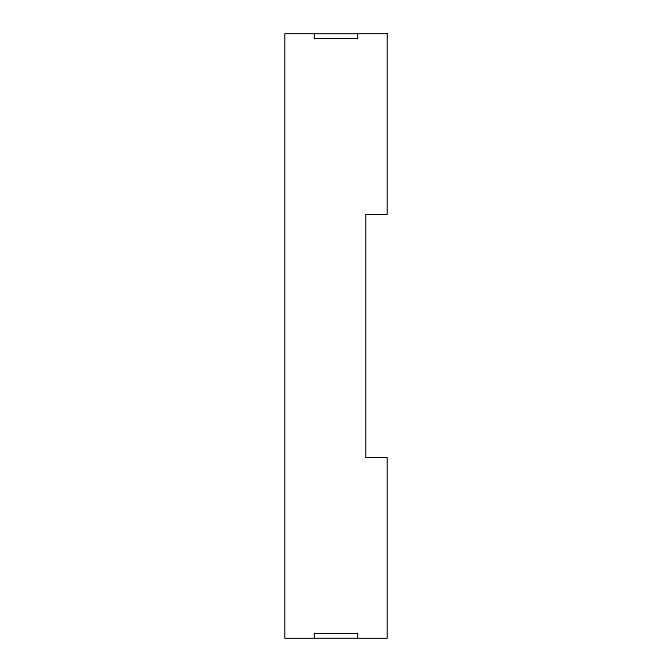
<?xml version="1.0" encoding="UTF-8"?>
<svg xmlns="http://www.w3.org/2000/svg" width="672" height="672" viewBox="0 0 672 672"><rect width="100%" height="100%" fill="white"/><g stroke="black" fill="none" stroke-linecap="round" stroke-linejoin="round"><path stroke-width="1.01" d="M314.404 38.497L357.596 38.497M314.404 633.503L357.596 633.503M357.596 33.6L357.596 38.825M357.596 633.175L357.596 638.4M314.404 33.6L314.404 38.825M314.404 633.175L314.404 638.4M387.299 33.6L284.701 33.6L284.701 638.4L387.299 638.4L387.299 457.498L365.702 457.498L365.702 214.502L387.299 214.502L387.299 33.6"/></g></svg>
